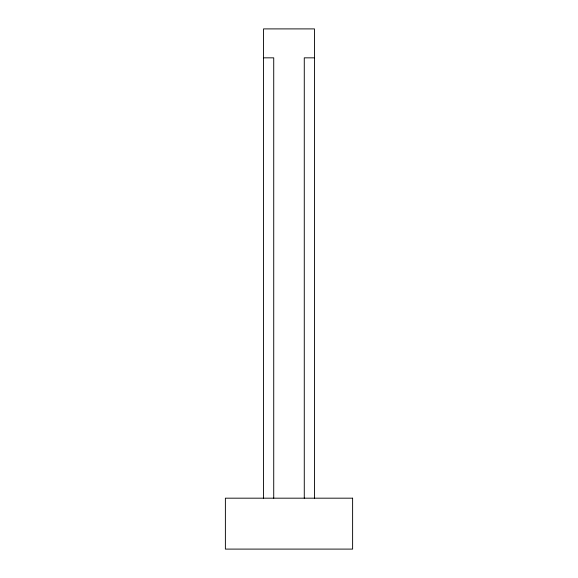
<?xml version="1.0" encoding="UTF-8"?>
<svg xmlns="http://www.w3.org/2000/svg" width="578" height="578" viewBox="0 0 578 578"><rect width="100%" height="100%" fill="white"/><g stroke="black" fill="none" stroke-linecap="round" stroke-linejoin="round"><path stroke-width="0.87" d="M263.539 57.843L273.726 57.843L273.726 498.178M314.461 57.843L304.274 57.843L304.274 498.178M314.461 498.525L314.461 28.9L263.539 28.9L263.539 498.525M352.616 498.178L225.384 498.178L225.384 549.1L352.616 549.1L352.616 498.178"/></g></svg>
